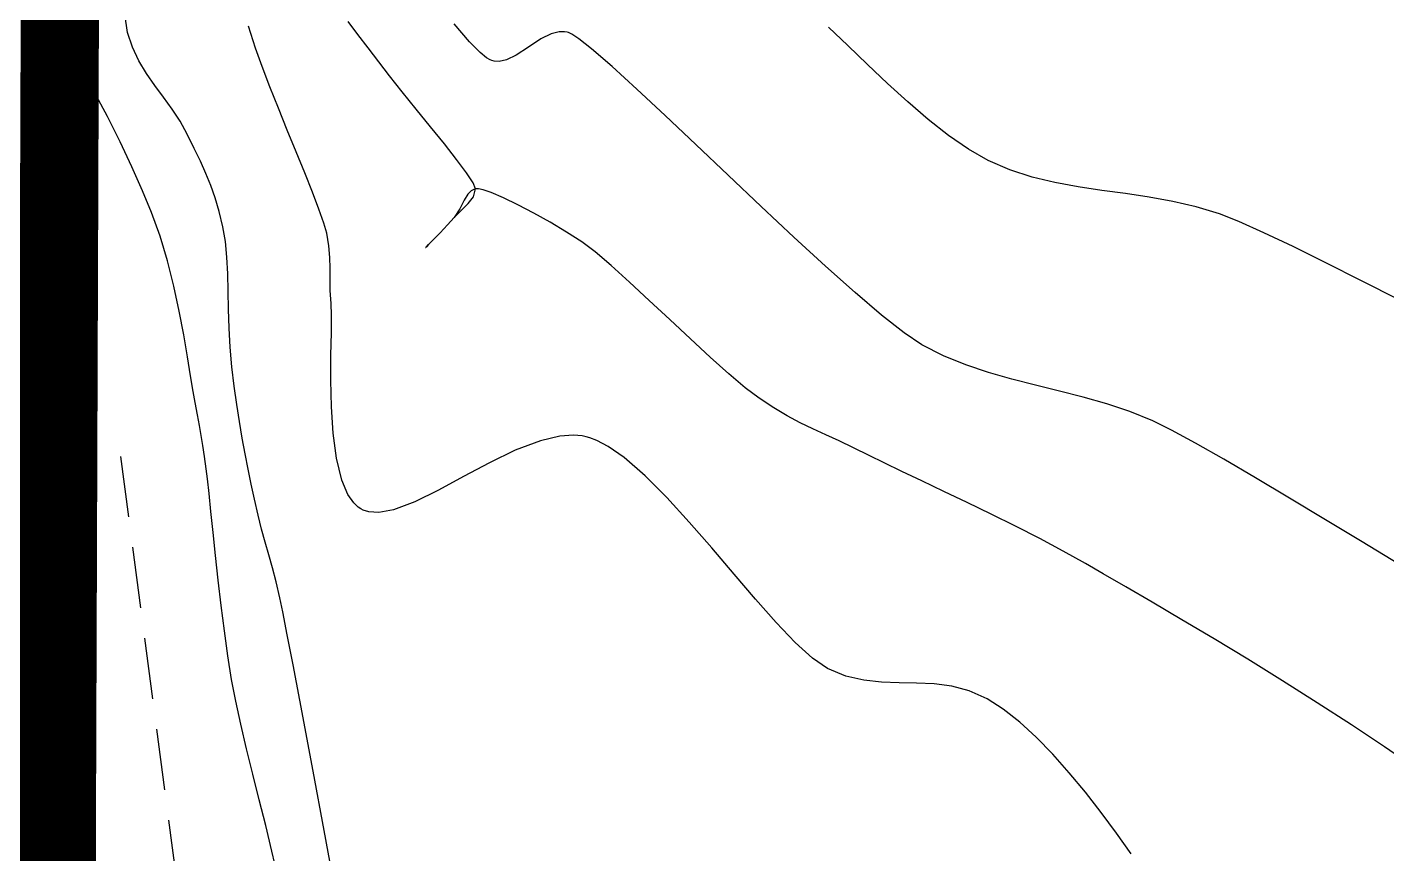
# Model space of a CAD drawing. Header units: feet. Extents: x 26064 to 27719, y 16802 to 28989.
# Drawn here: x 26248 to 26317.5, y 17747.7 to 17790 of the extents above; entities that cross this region are included whole.
import ezdxf

# ---------------------------------------------------------------- set-up
doc = ezdxf.new("R2010")
doc.units = ezdxf.units.FT
doc.header["$LTSCALE"] = 50
doc.header["$MEASUREMENT"] = 0
for name, pattern in [('DASHED', [0.75, 0.5, -0.25]), ('HIDDEN', [0.375, 0.25, -0.125]), ('HIDN25', [0.0938, 0.0625, -0.0313])]:
    doc.linetypes.add(name, pattern=pattern)
for name, color, linetype in [('CONT-MJR', 160, 'HIDDEN'), ('CONT-MNR', 55, 'HIDN25'), ('DEMO-UTILITY', 1, 'Continuous')]:
    doc.layers.add(name, color=color, linetype=linetype)

msp = doc.modelspace()

# ---------------------------------------------------------------- linework, layer by layer
at = {"layer": 'CONT-MJR', "color": 7}
for p, q in [((26264.92649, 17789.60638, 630), (26264.42027, 17790.26238, 630)), ((26265.45171, 17788.9211, 630), (26264.92649, 17789.60638, 630)), ((26265.9874, 17788.20548, 630), (26265.45171, 17788.9211, 630)), ((26266.53482, 17787.48803, 630), (26265.9874, 17788.20548, 630)), ((26267.18985, 17786.66524, 630), (26266.53482, 17787.48803, 630)), ((26267.90661, 17785.78168, 630), (26267.18985, 17786.66524, 630)), ((26268.63918, 17784.88192, 630), (26267.90661, 17785.78168, 630)), ((26269.34164, 17784.01055, 630), (26268.63918, 17784.88192, 630)), ((26269.96811, 17783.21214, 630), (26269.34164, 17784.01055, 630)), ((26270.47266, 17782.53127, 630), (26269.96811, 17783.21214, 630)), ((26270.8094, 17782.01252, 630), (26270.47266, 17782.53127, 630)), ((26270.85427, 17781.67636, 630), (26270.71639, 17781.60164, 630)), ((26270.9324, 17781.70048, 630), (26270.8094, 17782.01252, 630)), ((26270.82912, 17781.30508, 630), (26270.9324, 17781.70048, 630)), ((26270.9324, 17781.70048, 630), (26270.85427, 17781.67636, 630)), ((26270.97752, 17781.70714, 630), (26270.9324, 17781.70048, 630)), ((26271.09295, 17781.70286, 630), (26270.97752, 17781.70714, 630)), ((26271.32455, 17781.6549, 630), (26271.09295, 17781.70286, 630)), ((26271.72965, 17781.52042, 630), (26271.32455, 17781.6549, 630)), ((26270.3595, 17781.1302, 630), (26270.13419, 17780.68461, 630)), ((26270.21097, 17780.621, 630), (26270.56426, 17780.96056, 630)), ((26270.54594, 17781.43307, 630), (26270.3595, 17781.1302, 630)), ((26270.71639, 17781.60164, 630), (26270.54594, 17781.43307, 630)), ((26270.56426, 17780.96056, 630), (26270.82912, 17781.30508, 630)), ((26272.36344, 17781.25395, 630), (26271.72965, 17781.52042, 630)), ((26273.10328, 17780.89762, 630), (26272.36344, 17781.25395, 630)), ((26269.8424, 17780.24048, 630), (26269.51043, 17779.86821, 630)), ((26269.51043, 17779.86821, 630), (26269.8424, 17780.24048, 630)), ((26270.13419, 17780.68461, 630), (26269.8424, 17780.24048, 630)), ((26269.8424, 17780.24048, 630), (26270.21097, 17780.621, 630)), ((26273.91113, 17780.47228, 630), (26273.10328, 17780.89762, 630)), ((26274.74896, 17779.99876, 630), (26273.91113, 17780.47228, 630)), ((26269.51043, 17779.86821, 630), (26269.12582, 17779.46212, 630)), ((26269.12584, 17779.46213, 630), (26269.51043, 17779.86821, 630)), ((26275.57873, 17779.49788, 630), (26274.74896, 17779.99876, 630)), ((26268.53271, 17778.85965, 630), (26268.42259, 17778.75018, 630)), ((26268.4226, 17778.75019, 630), (26268.53273, 17778.85968, 630)), ((26268.76121, 17779.08916, 630), (26268.53271, 17778.85965, 630)), ((26268.53273, 17778.85968, 630), (26268.76123, 17779.08919, 630)), ((26269.12582, 17779.46212, 630), (26268.76121, 17779.08916, 630)), ((26268.76123, 17779.08919, 630), (26269.12584, 17779.46213, 630)), ((26276.3624, 17778.99048, 630), (26275.57873, 17779.49788, 630)), ((26277.04498, 17778.47862, 630), (26276.3624, 17778.99048, 630)), ((26268.3824, 17778.71048, 630), (26268.38707, 17778.71507, 630)), ((26268.38706, 17778.71506, 630), (26268.3824, 17778.71048, 630)), ((26268.42259, 17778.75018, 630), (26268.38706, 17778.71506, 630)), ((26268.38707, 17778.71507, 630), (26268.4226, 17778.75019, 630)), ((26277.8723, 17777.77977, 630), (26277.04498, 17778.47862, 630)), ((26278.80877, 17776.94007, 630), (26277.8723, 17777.77977, 630)), ((26279.81884, 17776.00568, 630), (26278.80877, 17776.94007, 630)), ((26280.86692, 17775.02275, 630), (26279.81884, 17776.00568, 630)), ((26281.91743, 17774.03744, 630), (26280.86692, 17775.02275, 630)), ((26282.93481, 17773.09591, 630), (26281.91743, 17774.03744, 630)), ((26283.88349, 17772.2443, 630), (26282.93481, 17773.09591, 630)), ((26284.72787, 17771.52877, 630), (26283.88349, 17772.2443, 630)), ((26285.4324, 17770.99548, 630), (26284.72787, 17771.52877, 630)), ((26286.17765, 17770.50855, 630), (26285.4324, 17770.99548, 630)), ((26286.87016, 17770.10012, 630), (26286.17765, 17770.50855, 630)), ((26287.53038, 17769.74827, 630), (26286.87016, 17770.10012, 630)), ((26288.17875, 17769.43108, 630), (26287.53038, 17769.74827, 630)), ((26288.83569, 17769.12663, 630), (26288.17875, 17769.43108, 630)), ((26289.52166, 17768.81299, 630), (26288.83569, 17769.12663, 630)), ((26290.25708, 17768.46825, 630), (26289.52166, 17768.81299, 630)), ((26291.0624, 17768.07048, 630), (26290.25708, 17768.46825, 630)), ((26291.82202, 17767.69269, 630), (26291.0624, 17768.07048, 630)), ((26292.72811, 17767.25513, 630), (26291.82202, 17767.69269, 630)), ((26293.75452, 17766.7657, 630), (26292.72811, 17767.25513, 630)), ((26294.87512, 17766.23229, 630), (26293.75452, 17766.7657, 630)), ((26296.06376, 17765.6628, 630), (26294.87512, 17766.23229, 630)), ((26297.29429, 17765.06512, 630), (26296.06376, 17765.6628, 630)), ((26298.54056, 17764.44715, 630), (26297.29429, 17765.06512, 630)), ((26299.77644, 17763.81679, 630), (26298.54056, 17764.44715, 630)), ((26300.97576, 17763.18194, 630), (26299.77644, 17763.81679, 630)), ((26302.1124, 17762.55048, 630), (26300.97576, 17763.18194, 630)), ((26303.02739, 17762.0251, 630), (26302.1124, 17762.55048, 630)), ((26304.18047, 17761.3575, 630), (26303.02739, 17762.0251, 630)), ((26305.5336, 17760.56665, 630), (26304.18047, 17761.3575, 630)), ((26307.04874, 17759.67154, 630), (26305.5336, 17760.56665, 630)), ((26308.68785, 17758.69115, 630), (26307.04874, 17759.67154, 630)), ((26310.41289, 17757.64443, 630), (26308.68785, 17758.69115, 630)), ((26312.18584, 17756.55038, 630), (26310.41289, 17757.64443, 630)), ((26313.96864, 17755.42796, 630), (26312.18584, 17756.55038, 630)), ((26315.72327, 17754.29616, 630), (26313.96864, 17755.42796, 630)), ((26317.41168, 17753.17395, 630), (26315.72327, 17754.29616, 630)), ((26318.99583, 17752.08029, 630), (26317.41168, 17753.17395, 630))]:
    msp.add_line(p, q, dxfattribs=at)
at = {"layer": 'CONT-MNR', "color": 7, "extrusion": (0.988526, 0.151051, 0)}
msp.add_line((26253.14783, 17789.7086, 632), (26253.00589, 17790.63751, 632), dxfattribs=at)
at = {"layer": 'CONT-MNR', "color": 7, "extrusion": (0.950109, 0.311918, 0)}
msp.add_line((26259.69583, 17788.90672, 631), (26259.32813, 17790.02674, 631), dxfattribs=at)
at = {"layer": 'CONT-MNR', "color": 7, "extrusion": (0.759785, 0.650175, 0)}
msp.add_line((26270.63282, 17789.22784, 629), (26269.84865, 17790.14421, 629), dxfattribs=at)
at = {"layer": 'CONT-MNR', "color": 7, "extrusion": (-0.688191, -0.72553, 0)}
msp.add_line((26289.9659, 17789.04213, 628), (26288.98091, 17789.97644, 628), dxfattribs=at)
at = {"layer": 'CONT-MNR', "color": 7, "extrusion": (0.806749, 0.590894, 0)}
msp.add_line((26250.07269, 17788.92255, 633), (26249.42029, 17789.81327, 633), dxfattribs=at)
at = {"layer": 'CONT-MNR', "color": 7, "extrusion": (0.950789, 0.30984, 0)}
msp.add_line((26253.39517, 17788.94959, 632), (26253.14783, 17789.7086, 632), dxfattribs=at)
at = {"layer": 'CONT-MNR', "color": 7, "extrusion": (0.552808, -0.833309, 0)}
msp.add_line((26274.27866, 17789.37551, 629), (26273.63843, 17788.95079, 629), dxfattribs=at)
at = {"layer": 'CONT-MNR', "color": 7, "extrusion": (-0.441189, 0.897414, 0)}
msp.add_line((26274.80289, 17789.63324, 629), (26274.27866, 17789.37551, 629), dxfattribs=at)
at = {"layer": 'CONT-MNR', "color": 7}
for p, q in [((26275.20492, 17789.73385, 629), (26274.80289, 17789.63324, 629)), ((26275.61583, 17789.72303, 629), (26275.4778, 17789.7408, 629)), ((26275.68237, 17789.70401, 629), (26275.61583, 17789.72303, 629)), ((26275.85721, 17789.61841, 629), (26275.68237, 17789.70401, 629)), ((26250.75163, 17787.86055, 633), (26250.07269, 17788.92255, 633)), ((26271.76583, 17788.27303, 629), (26271.68664, 17788.30394, 629)), ((26279.18927, 17786.80246, 629), (26277.9186, 17787.9573, 629)), ((26251.43916, 17786.67375, 633), (26250.75163, 17787.86055, 633)), ((26254.54523, 17786.99419, 632), (26254.11605, 17787.60923, 632)), ((26252.76814, 17784.11173, 633), (26252.11732, 17785.40865, 633)), ((26256.20283, 17784.5086, 632), (26255.84165, 17785.16749, 632)), ((26261.76954, 17783.59325, 631), (26261.31458, 17784.70789, 631)), ((26296.13289, 17783.72914, 628), (26295.11012, 17784.4382, 628)), ((26253.37366, 17782.82947, 633), (26252.76814, 17784.11173, 633)), ((26253.91593, 17781.60837, 633), (26253.37366, 17782.82947, 633)), ((26300.55673, 17782.02908, 628), (26299.3886, 17782.30935, 628)), ((26301.74512, 17781.81131, 628), (26300.55673, 17782.02908, 628)), ((26254.37698, 17780.49491, 633), (26253.91593, 17781.60837, 633)), ((26305.37224, 17781.28472, 628), (26304.15884, 17781.46396, 628)), ((26306.58204, 17781.06865, 628), (26305.37224, 17781.28472, 628)), ((26254.80817, 17779.28912, 633), (26254.37698, 17780.49491, 633)), ((26258.0195, 17779.77193, 632), (26257.83, 17780.55526, 632)), ((26263.1804, 17779.95672, 631), (26262.92971, 17780.67044, 631)), ((26308.96698, 17780.42672, 628), (26307.78227, 17780.79092, 628)), ((26258.27045, 17777.35847, 632), (26258.22786, 17778.20731, 632)), ((26263.50235, 17777.10277, 631), (26263.50322, 17777.65518, 631)), ((26258.2925, 17776.47025, 632), (26258.27045, 17777.35847, 632)), ((26263.5133, 17776.51171, 631), (26263.50235, 17777.10277, 631)), ((26255.78323, 17775.45147, 633), (26255.50712, 17776.72651, 633)), ((26263.56083, 17775.84672, 631), (26263.5133, 17776.51171, 631)), ((26291.69173, 17775.25429, 629), (26290.33716, 17776.41139, 629)), ((26256.016, 17774.23514, 633), (26255.78323, 17775.45147, 633)), ((26258.33648, 17774.5907, 632), (26258.30938, 17775.54641, 632)), ((26263.54701, 17773.2025, 631), (26263.56892, 17774.33523, 631)), ((26294.85636, 17773.17014, 629), (26293.75583, 17773.73303, 629)), ((26256.36816, 17772.14222, 633), (26256.20958, 17773.11843, 633)), ((26258.60575, 17771.61132, 632), (26258.48283, 17772.5986, 632)), ((26256.4959, 17771.34741, 633), (26256.36816, 17772.14222, 633)), ((26299.56667, 17771.66482, 629), (26298.35865, 17771.97239, 629)), ((26258.73561, 17770.68208, 632), (26258.60575, 17771.61132, 632)), ((26258.87192, 17769.80219, 632), (26258.73561, 17770.68208, 632)), ((26263.65476, 17769.21057, 631), (26263.56682, 17770.56399, 631)), ((26305.55583, 17769.84303, 629), (26304.39111, 17770.31721, 629)), ((26306.52197, 17769.36744, 629), (26305.55583, 17769.84303, 629)), ((26256.91104, 17769.08952, 633), (26256.82122, 17769.60287, 633)), ((26263.82552, 17767.93595, 631), (26263.65476, 17769.21057, 631)), ((26275.24487, 17769.05572, 631), (26274.26042, 17768.82692, 631)), ((26275.94232, 17769.10401, 631), (26275.24487, 17769.05572, 631)), ((26276.38337, 17769.06754, 631), (26275.94232, 17769.10401, 631)), ((26309.19199, 17767.88264, 629), (26307.74858, 17768.70365, 629)), ((26252.78518, 17768.02445, 634), (26255.92372, 17744.31011, 634)), ((26259.31458, 17767.37164, 632), (26259.1619, 17768.15566, 632)), ((26264.10221, 17766.81632, 631), (26263.82552, 17767.93595, 631)), ((26259.47172, 17766.60218, 632), (26259.31458, 17767.37164, 632)), ((26257.31842, 17766.12703, 633), (26257.23809, 17766.86881, 633)), ((26257.41292, 17765.20446, 633), (26257.31842, 17766.12703, 633)), ((26259.81783, 17765.02442, 632), (26259.63283, 17765.8386, 632)), ((26267.83922, 17765.70393, 631), (26266.75087, 17765.2927, 631)), ((26260.00116, 17764.30256, 632), (26259.81783, 17765.02442, 632)), ((26265.49009, 17765.17995, 631), (26265.19863, 17765.2748, 631)), ((26257.64423, 17762.95651, 633), (26257.52154, 17764.13599, 633)), ((26318.13224, 17762.50328, 629), (26316.26003, 17763.64582, 629)), ((26260.7407, 17761.60149, 632), (26260.5526, 17762.32249, 632)), ((26261.08278, 17760.06572, 632), (26260.93283, 17760.7886, 632)), ((26261.60663, 17757.35973, 632), (26261.31263, 17758.89358, 632)), ((26288.16132, 17757.70081, 631), (26287.27871, 17758.50464, 631)), ((26261.94906, 17755.55173, 632), (26261.60663, 17757.35973, 632)), ((26258.67606, 17755.50732, 633), (26258.46698, 17756.61491, 633)), ((26289.86443, 17756.79012, 631), (26288.93083, 17757.17672, 631)), ((26291.69191, 17756.46906, 631), (26290.78372, 17756.57042, 631)), ((26292.59216, 17756.43749, 631), (26291.69191, 17756.46906, 631)), ((26293.48766, 17756.42713, 631), (26292.59216, 17756.43749, 631)), ((26294.38159, 17756.38944, 631), (26293.48766, 17756.42713, 631)), ((26295.27715, 17756.27584, 631), (26294.38159, 17756.38944, 631)), ((26258.93329, 17754.32013, 633), (26258.67606, 17755.50732, 633)), ((26298.75695, 17754.43025, 631), (26297.91564, 17755.09335, 631)), ((26259.22694, 17753.07147, 633), (26258.93329, 17754.32013, 633)), ((26259.54525, 17751.77946, 633), (26259.22694, 17753.07147, 633)), ((26263.10948, 17749.35829, 632), (26262.71623, 17751.46346, 632)), ((26303.70768, 17748.75475, 631), (26302.92434, 17749.81097, 631)), ((26260.53067, 17747.82472, 633), (26260.20887, 17749.13796, 633)), ((26263.4882, 17747.32917, 632), (26263.10948, 17749.35829, 632))]:
    msp.add_line(p, q, dxfattribs=at)
at = {"layer": 'CONT-MNR', "color": 7, "extrusion": (0.025439, -0.999676, 0)}
msp.add_line((26275.4778, 17789.7408, 629), (26275.20492, 17789.73385, 629), dxfattribs=at)
at = {"layer": 'CONT-MNR', "color": 7, "extrusion": (-0.554722, -0.832036, 0)}
msp.add_line((26276.21825, 17789.3777, 629), (26275.85721, 17789.61841, 629), dxfattribs=at)
at = {"layer": 'CONT-MNR', "color": 7, "extrusion": (0.618859, 0.785502, 0)}
msp.add_line((26276.86837, 17788.8655, 629), (26276.21825, 17789.3777, 629), dxfattribs=at)
at = {"layer": 'CONT-MNR', "color": 7, "extrusion": (0.903077, 0.42948, 0)}
msp.add_line((26253.72531, 17788.25542, 632), (26253.39517, 17788.94959, 632), dxfattribs=at)
at = {"layer": 'CONT-MNR', "color": 7, "extrusion": (0.942181, 0.335103, 0)}
msp.add_line((26260.02967, 17787.96809, 631), (26259.69583, 17788.90672, 631), dxfattribs=at)
at = {"layer": 'CONT-MNR', "color": 7, "extrusion": (0.711178, 0.703012, 0)}
msp.add_line((26271.16938, 17788.68505, 629), (26270.63282, 17789.22784, 629), dxfattribs=at)
at = {"layer": 'CONT-MNR', "color": 7, "extrusion": (-0.632453, -0.774599, 0)}
msp.add_line((26271.50286, 17788.41277, 629), (26271.16938, 17788.68505, 629), dxfattribs=at)
at = {"layer": 'CONT-MNR', "color": 7, "extrusion": (0.550248, -0.835001, 0)}
msp.add_line((26273.63843, 17788.95079, 629), (26273.00984, 17788.53656, 629), dxfattribs=at)
at = {"layer": 'CONT-MNR', "color": 7, "extrusion": (0.654108, 0.756401, 0)}
msp.add_line((26277.9186, 17787.9573, 629), (26276.86837, 17788.8655, 629), dxfattribs=at)
at = {"layer": 'CONT-MNR', "color": 7, "extrusion": (-0.692083, -0.721818, 0)}
msp.add_line((26290.97503, 17788.07458, 628), (26289.9659, 17789.04213, 628), dxfattribs=at)
at = {"layer": 'CONT-MNR', "color": 7, "extrusion": (0.855716, 0.517445, 0)}
msp.add_line((26254.11605, 17787.60923, 632), (26253.72531, 17788.25542, 632), dxfattribs=at)
at = {"layer": 'CONT-MNR', "color": 7, "extrusion": (0.934581, 0.35575, 0)}
msp.add_line((26260.4243, 17786.93137, 631), (26260.02967, 17787.96809, 631), dxfattribs=at)
at = {"layer": 'CONT-MNR', "color": 7, "extrusion": (-0.509525, -0.860456, 0)}
msp.add_line((26271.68664, 17788.30394, 629), (26271.50286, 17788.41277, 629), dxfattribs=at)
at = {"layer": 'CONT-MNR', "color": 7, "extrusion": (-0.233823, -0.972279, 0)}
msp.add_line((26271.89036, 17788.24308, 629), (26271.76583, 17788.27303, 629), dxfattribs=at)
at = {"layer": 'CONT-MNR', "color": 7, "extrusion": (-0.059782, -0.998211, 0)}
msp.add_line((26272.13902, 17788.22819, 629), (26271.89036, 17788.24308, 629), dxfattribs=at)
at = {"layer": 'CONT-MNR', "color": 7, "extrusion": (0.195171, -0.980769, 0)}
msp.add_line((26272.51169, 17788.30235, 629), (26272.13902, 17788.22819, 629), dxfattribs=at)
at = {"layer": 'CONT-MNR', "color": 7, "extrusion": (0.42548, -0.904968, 0)}
msp.add_line((26273.00984, 17788.53656, 629), (26272.51169, 17788.30235, 629), dxfattribs=at)
at = {"layer": 'CONT-MNR', "color": 7, "extrusion": (-0.687885, -0.72582, 0)}
msp.add_line((26292.00114, 17787.1021, 628), (26290.97503, 17788.07458, 628), dxfattribs=at)
at = {"layer": 'CONT-MNR', "color": 7, "extrusion": (0.881358, 0.47245, 0)}
msp.add_line((26252.11732, 17785.40865, 633), (26251.43916, 17786.67375, 633), dxfattribs=at)
at = {"layer": 'CONT-MNR', "color": 7, "extrusion": (0.803269, 0.595617, 0)}
msp.add_line((26254.99068, 17786.39344, 632), (26254.54523, 17786.99419, 632), dxfattribs=at)
at = {"layer": 'CONT-MNR', "color": 7, "extrusion": (0.929761, 0.368164, 0)}
msp.add_line((26260.85938, 17785.83262, 631), (26260.4243, 17786.93137, 631), dxfattribs=at)
at = {"layer": 'CONT-MNR', "color": 7, "extrusion": (-0.681932, -0.731416, 0)}
msp.add_line((26280.63373, 17785.45573, 629), (26279.18927, 17786.80246, 629), dxfattribs=at)
at = {"layer": 'CONT-MNR', "color": 7, "extrusion": (0.675515, 0.737347, 0)}
msp.add_line((26293.03712, 17786.15299, 628), (26292.00114, 17787.1021, 628), dxfattribs=at)
at = {"layer": 'CONT-MNR', "color": 7, "extrusion": (0.808239, 0.588855, 0)}
msp.add_line((26255.43021, 17785.79016, 632), (26254.99068, 17786.39344, 632), dxfattribs=at)
at = {"layer": 'CONT-MNR', "color": 7, "extrusion": (0.926962, 0.375156, 0)}
msp.add_line((26261.31458, 17784.70789, 631), (26260.85938, 17785.83262, 631), dxfattribs=at)
at = {"layer": 'CONT-MNR', "color": 7, "extrusion": (-0.653762, -0.7567, 0)}
msp.add_line((26294.07582, 17785.25559, 628), (26293.03712, 17786.15299, 628), dxfattribs=at)
at = {"layer": 'CONT-MNR', "color": 7, "extrusion": (0.834312, 0.551292, 0)}
msp.add_line((26255.84165, 17785.16749, 632), (26255.43021, 17785.79016, 632), dxfattribs=at)
at = {"layer": 'CONT-MNR', "color": 7, "extrusion": (-0.686527, -0.727105, 0)}
msp.add_line((26282.20531, 17783.97186, 629), (26280.63373, 17785.45573, 629), dxfattribs=at)
at = {"layer": 'CONT-MNR', "color": 7, "extrusion": (0.620036, 0.784574, 0)}
msp.add_line((26295.11012, 17784.4382, 628), (26294.07582, 17785.25559, 628), dxfattribs=at)
at = {"layer": 'CONT-MNR', "color": 7, "extrusion": (0.900386, 0.435092, 0)}
msp.add_line((26256.55694, 17783.7758, 632), (26256.20283, 17784.5086, 632), dxfattribs=at)
at = {"layer": 'CONT-MNR', "color": 7, "extrusion": (0.902758, 0.430148, 0)}
msp.add_line((26256.87134, 17783.11597, 632), (26256.55694, 17783.7758, 632), dxfattribs=at)
at = {"layer": 'CONT-MNR', "color": 7, "extrusion": (-0.688016, -0.725695, 0)}
msp.add_line((26283.85736, 17782.40559, 629), (26282.20531, 17783.97186, 629), dxfattribs=at)
at = {"layer": 'CONT-MNR', "color": 7, "extrusion": (0.495259, 0.868746, 0)}
msp.add_line((26297.13698, 17783.15672, 628), (26296.13289, 17783.72914, 628), dxfattribs=at)
at = {"layer": 'CONT-MNR', "color": 7, "extrusion": (0.911448, 0.411414, 0)}
msp.add_line((26257.15093, 17782.49657, 632), (26256.87134, 17783.11597, 632), dxfattribs=at)
at = {"layer": 'CONT-MNR', "color": 7, "extrusion": (0.926367, 0.376621, 0)}
msp.add_line((26262.20395, 17782.52476, 631), (26261.76954, 17783.59325, 631), dxfattribs=at)
at = {"layer": 'CONT-MNR', "color": 7, "extrusion": (-0.396836, -0.917889, 0)}
msp.add_line((26298.24669, 17782.67695, 628), (26297.13698, 17783.15672, 628), dxfattribs=at)
at = {"layer": 'CONT-MNR', "color": 7, "extrusion": (0.925801, 0.378011, 0)}
msp.add_line((26257.40063, 17781.88502, 632), (26257.15093, 17782.49657, 632), dxfattribs=at)
at = {"layer": 'CONT-MNR', "color": 7, "extrusion": (0.928806, 0.370567, 0)}
msp.add_line((26262.59745, 17781.53847, 631), (26262.20395, 17782.52476, 631), dxfattribs=at)
at = {"layer": 'CONT-MNR', "color": 7, "extrusion": (-0.687016, -0.726643, 0)}
msp.add_line((26285.54322, 17780.81166, 629), (26283.85736, 17782.40559, 629), dxfattribs=at)
at = {"layer": 'CONT-MNR', "color": 7, "extrusion": (-0.306433, -0.951892, 0)}
msp.add_line((26299.3886, 17782.30935, 628), (26298.24669, 17782.67695, 628), dxfattribs=at)
at = {"layer": 'CONT-MNR', "color": 7, "extrusion": (0.942915, 0.333033, 0)}
msp.add_line((26257.62535, 17781.24877, 632), (26257.40063, 17781.88502, 632), dxfattribs=at)
at = {"layer": 'CONT-MNR', "color": 7, "extrusion": (-0.148091, -0.988974, 0)}
msp.add_line((26302.94782, 17781.63122, 628), (26301.74512, 17781.81131, 628), dxfattribs=at)
at = {"layer": 'CONT-MNR', "color": 7, "extrusion": (-0.136811, -0.990597, 0)}
msp.add_line((26304.15884, 17781.46396, 628), (26302.94782, 17781.63122, 628), dxfattribs=at)
at = {"layer": 'CONT-MNR', "color": 7, "extrusion": (0.959111, 0.283032, 0)}
msp.add_line((26257.83, 17780.55526, 632), (26257.62535, 17781.24877, 632), dxfattribs=at)
at = {"layer": 'CONT-MNR', "color": 7, "extrusion": (0.93392, 0.357483, 0)}
msp.add_line((26262.92971, 17780.67044, 631), (26262.59745, 17781.53847, 631), dxfattribs=at)
at = {"layer": 'CONT-MNR', "color": 7, "extrusion": (-0.225434, -0.974258, 0)}
msp.add_line((26307.78227, 17780.79092, 628), (26306.58204, 17781.06865, 628), dxfattribs=at)
at = {"layer": 'CONT-MNR', "color": 7, "extrusion": (-0.683564, -0.72989, 0)}
msp.add_line((26287.21625, 17779.24482, 629), (26285.54322, 17780.81166, 629), dxfattribs=at)
at = {"layer": 'CONT-MNR', "color": 7, "extrusion": (0.368465, 0.929642, 0)}
msp.add_line((26309.9598, 17780.03321, 628), (26308.96698, 17780.42672, 628), dxfattribs=at)
at = {"layer": 'CONT-MNR', "color": 7, "extrusion": (0.985679, 0.168634, 0)}
msp.add_line((26258.14933, 17779.01305, 632), (26258.0195, 17779.77193, 632), dxfattribs=at)
at = {"layer": 'CONT-MNR', "color": 7, "extrusion": (0.96189, 0.273437, 0)}
msp.add_line((26263.32917, 17779.43338, 631), (26263.1804, 17779.95672, 631), dxfattribs=at)
at = {"layer": 'CONT-MNR', "color": 7, "extrusion": (0.408132, 0.912923, 0)}
msp.add_line((26311.22899, 17779.46581, 628), (26309.9598, 17780.03321, 628), dxfattribs=at)
at = {"layer": 'CONT-MNR', "color": 7, "extrusion": (0.958984, 0.28346, 0)}
msp.add_line((26255.18349, 17778.01936, 633), (26254.80817, 17779.28912, 633), dxfattribs=at)
at = {"layer": 'CONT-MNR', "color": 7, "extrusion": (0.995285, 0.096997, 0)}
msp.add_line((26258.22786, 17778.20731, 632), (26258.14933, 17779.01305, 632), dxfattribs=at)
at = {"layer": 'CONT-MNR', "color": 7, "extrusion": (0.985339, 0.17061, 0)}
msp.add_line((26263.4414, 17778.7852, 631), (26263.32917, 17779.43338, 631), dxfattribs=at)
at = {"layer": 'CONT-MNR', "color": 7, "extrusion": (-0.677194, -0.735804, 0)}
msp.add_line((26288.82978, 17777.75982, 629), (26287.21625, 17779.24482, 629), dxfattribs=at)
at = {"layer": 'CONT-MNR', "color": 7, "extrusion": (-0.429184, -0.903217, 0)}
msp.add_line((26312.72846, 17778.7533, 628), (26311.22899, 17779.46581, 628), dxfattribs=at)
at = {"layer": 'CONT-MNR', "color": 7, "extrusion": (0.996351, 0.085345, 0)}
msp.add_line((26263.49116, 17778.20423, 631), (26263.4414, 17778.7852, 631), dxfattribs=at)
at = {"layer": 'CONT-MNR', "color": 7, "extrusion": (0.999759, 0.021963, 0)}
msp.add_line((26263.50322, 17777.65518, 631), (26263.49116, 17778.20423, 631), dxfattribs=at)
at = {"layer": 'CONT-MNR', "color": 7, "extrusion": (-0.441654, -0.897186, 0)}
msp.add_line((26314.41212, 17777.92449, 628), (26312.72846, 17778.7533, 628), dxfattribs=at)
at = {"layer": 'CONT-MNR', "color": 7, "extrusion": (0.970069, 0.242831, 0)}
msp.add_line((26255.50712, 17776.72651, 633), (26255.18349, 17778.01936, 633), dxfattribs=at)
at = {"layer": 'CONT-MNR', "color": 7, "extrusion": (0.666718, 0.74531, 0)}
msp.add_line((26290.33716, 17776.41139, 629), (26288.82978, 17777.75982, 629), dxfattribs=at)
at = {"layer": 'CONT-MNR', "color": 7, "extrusion": (-0.449343, -0.893359, 0)}
msp.add_line((26316.23386, 17777.00819, 628), (26314.41212, 17777.92449, 628), dxfattribs=at)
at = {"layer": 'CONT-MNR', "color": 7, "extrusion": (0.453954, 0.891025, 0)}
msp.add_line((26318.14758, 17776.0332, 628), (26316.23386, 17777.00819, 628), dxfattribs=at)
at = {"layer": 'CONT-MNR', "color": 7, "extrusion": (0.999833, 0.01827, 0)}
msp.add_line((26258.30938, 17775.54641, 632), (26258.2925, 17776.47025, 632), dxfattribs=at)
at = {"layer": 'CONT-MNR', "color": 7, "extrusion": (0.999432, 0.033712, 0)}
msp.add_line((26263.58123, 17775.24203, 631), (26263.56083, 17775.84672, 631), dxfattribs=at)
at = {"layer": 'CONT-MNR', "color": 7, "extrusion": (0.999908, -0.013573, 0)}
msp.add_line((26263.56892, 17774.33523, 631), (26263.58123, 17775.24203, 631), dxfattribs=at)
at = {"layer": 'CONT-MNR', "color": 7, "extrusion": (-0.619269, -0.785179, 0)}
msp.add_line((26292.84684, 17774.34325, 629), (26291.69173, 17775.25429, 629), dxfattribs=at)
at = {"layer": 'CONT-MNR', "color": 7, "extrusion": (0.985305, 0.170804, 0)}
msp.add_line((26256.20958, 17773.11843, 633), (26256.016, 17774.23514, 633), dxfattribs=at)
at = {"layer": 'CONT-MNR', "color": 7, "extrusion": (0.998569, 0.053478, 0)}
msp.add_line((26258.38917, 17773.60684, 632), (26258.33648, 17774.5907, 632), dxfattribs=at)
at = {"layer": 'CONT-MNR', "color": 7, "extrusion": (-0.55737, -0.830264, 0)}
msp.add_line((26293.75583, 17773.73303, 629), (26292.84684, 17774.34325, 629), dxfattribs=at)
at = {"layer": 'CONT-MNR', "color": 7, "extrusion": (0.995713, 0.092501, 0)}
msp.add_line((26258.48283, 17772.5986, 632), (26258.38917, 17773.60684, 632), dxfattribs=at)
at = {"layer": 'CONT-MNR', "color": 7, "extrusion": (0.999979, -0.006551, 0)}
msp.add_line((26263.53861, 17771.92003, 631), (26263.54701, 17773.2025, 631), dxfattribs=at)
at = {"layer": 'CONT-MNR', "color": 7, "extrusion": (-0.379066, -0.92537, 0)}
msp.add_line((26295.9956, 17772.70346, 629), (26294.85636, 17773.17014, 629), dxfattribs=at)
at = {"layer": 'CONT-MNR', "color": 7, "extrusion": (-0.317708, -0.948189, 0)}
msp.add_line((26297.16567, 17772.31141, 629), (26295.9956, 17772.70346, 629), dxfattribs=at)
at = {"layer": 'CONT-MNR', "color": 7, "extrusion": (0.999784, 0.0208, 0)}
msp.add_line((26263.56682, 17770.56399, 631), (26263.53861, 17771.92003, 631), dxfattribs=at)
at = {"layer": 'CONT-MNR', "color": 7, "extrusion": (-0.273351, -0.961914, 0)}
msp.add_line((26298.35865, 17771.97239, 629), (26297.16567, 17772.31141, 629), dxfattribs=at)
at = {"layer": 'CONT-MNR', "color": 7, "extrusion": (0.984769, 0.173868, 0)}
msp.add_line((26256.59698, 17770.77491, 633), (26256.4959, 17771.34741, 633), dxfattribs=at)
at = {"layer": 'CONT-MNR', "color": 7, "extrusion": (-0.237964, -0.971274, 0)}
msp.add_line((26300.78182, 17771.36711, 629), (26299.56667, 17771.66482, 629), dxfattribs=at)
at = {"layer": 'CONT-MNR', "color": 7, "extrusion": (-0.246927, -0.969034, 0)}
msp.add_line((26301.99621, 17771.05766, 629), (26300.78182, 17771.36711, 629), dxfattribs=at)
at = {"layer": 'CONT-MNR', "color": 7, "extrusion": (0.9814, 0.191976, 0)}
msp.add_line((26256.71878, 17770.1523, 633), (26256.59698, 17770.77491, 633), dxfattribs=at)
at = {"layer": 'CONT-MNR', "color": 7, "extrusion": (-0.273449, -0.961886, 0)}
msp.add_line((26303.20193, 17770.71489, 629), (26301.99621, 17771.05766, 629), dxfattribs=at)
at = {"layer": 'CONT-MNR', "color": 7, "extrusion": (-0.317154, -0.948374, 0)}
msp.add_line((26304.39111, 17770.31721, 629), (26303.20193, 17770.71489, 629), dxfattribs=at)
at = {"layer": 'CONT-MNR', "color": 7, "extrusion": (0.983057, 0.1833, 0)}
msp.add_line((26256.82122, 17769.60287, 633), (26256.71878, 17770.1523, 633), dxfattribs=at)
at = {"layer": 'CONT-MNR', "color": 7, "extrusion": (0.985935, 0.167129, 0)}
msp.add_line((26259.01418, 17768.96295, 632), (26258.87192, 17769.80219, 632), dxfattribs=at)
at = {"layer": 'CONT-MNR', "color": 7, "extrusion": (-0.475934, -0.879481, 0)}
msp.add_line((26307.74858, 17768.70365, 629), (26306.52197, 17769.36744, 629), dxfattribs=at)
at = {"layer": 'CONT-MNR', "color": 7, "extrusion": (0.986951, 0.16102, 0)}
msp.add_line((26256.99496, 17768.57515, 633), (26256.91104, 17769.08952, 633), dxfattribs=at)
at = {"layer": 'CONT-MNR', "color": 7, "extrusion": (0.988442, 0.151601, 0)}
msp.add_line((26257.0797, 17768.02265, 633), (26256.99496, 17768.57515, 633), dxfattribs=at)
at = {"layer": 'CONT-MNR', "color": 7, "extrusion": (0.983668, 0.179993, 0)}
msp.add_line((26259.1619, 17768.15566, 632), (26259.01418, 17768.96295, 632), dxfattribs=at)
at = {"layer": 'CONT-MNR', "color": 7, "extrusion": (-0.355054, 0.934846, 0)}
msp.add_line((26274.26042, 17768.82692, 631), (26272.96882, 17768.33638, 631), dxfattribs=at)
at = {"layer": 'CONT-MNR', "color": 7, "extrusion": (-0.188695, -0.982036, 0)}
msp.add_line((26276.59583, 17769.02672, 631), (26276.38337, 17769.06754, 631), dxfattribs=at)
at = {"layer": 'CONT-MNR', "color": 7, "extrusion": (-0.261038, -0.965328, 0)}
msp.add_line((26276.7726, 17768.97892, 631), (26276.59583, 17769.02672, 631), dxfattribs=at)
at = {"layer": 'CONT-MNR', "color": 7, "extrusion": (-0.352246, -0.935907, 0)}
msp.add_line((26277.13811, 17768.84135, 631), (26276.7726, 17768.97892, 631), dxfattribs=at)
at = {"layer": 'CONT-MNR', "color": 7, "extrusion": (-0.467144, -0.884181, 0)}
msp.add_line((26277.71393, 17768.53712, 631), (26277.13811, 17768.84135, 631), dxfattribs=at)
at = {"layer": 'CONT-MNR', "color": 7, "extrusion": (0.573366, 0.819299, 0)}
msp.add_line((26278.52646, 17767.96849, 631), (26277.71393, 17768.53712, 631), dxfattribs=at)
at = {"layer": 'CONT-MNR', "color": 7, "extrusion": (0.989367, 0.145444, 0)}
msp.add_line((26257.17198, 17767.39491, 633), (26257.0797, 17768.02265, 633), dxfattribs=at)
at = {"layer": 'CONT-MNR', "color": 7, "extrusion": (0.435224, -0.900322, 0)}
msp.add_line((26272.96882, 17768.33638, 631), (26271.64394, 17767.69591, 631), dxfattribs=at)
at = {"layer": 'CONT-MNR', "color": 7, "extrusion": (-0.655048, -0.755587, 0)}
msp.add_line((26279.59981, 17767.03796, 631), (26278.52646, 17767.96849, 631), dxfattribs=at)
at = {"layer": 'CONT-MNR', "color": 7, "extrusion": (0.505577, 0.862782, 0)}
msp.add_line((26310.80852, 17766.93538, 629), (26309.19199, 17767.88264, 629), dxfattribs=at)
at = {"layer": 'CONT-MNR', "color": 7, "extrusion": (0.992198, 0.12467, 0)}
msp.add_line((26257.23809, 17766.86881, 633), (26257.17198, 17767.39491, 633), dxfattribs=at)
at = {"layer": 'CONT-MNR', "color": 7, "extrusion": (0.472064, -0.881564, 0)}
msp.add_line((26271.64394, 17767.69591, 631), (26270.32273, 17766.98843, 631), dxfattribs=at)
at = {"layer": 'CONT-MNR', "color": 7, "extrusion": (0.707429, 0.706785, 0)}
msp.add_line((26280.71874, 17765.91802, 631), (26279.59981, 17767.03796, 631), dxfattribs=at)
at = {"layer": 'CONT-MNR', "color": 7, "extrusion": (0.978458, 0.206446, 0)}
msp.add_line((26259.63283, 17765.8386, 632), (26259.47172, 17766.60218, 632), dxfattribs=at)
at = {"layer": 'CONT-MNR', "color": 7, "extrusion": (0.919578, 0.392907, 0)}
msp.add_line((26264.41537, 17766.08339, 631), (26264.10221, 17766.81632, 631), dxfattribs=at)
at = {"layer": 'CONT-MNR', "color": 7, "extrusion": (-0.475214, 0.87987, 0)}
msp.add_line((26270.32273, 17766.98843, 631), (26269.04216, 17766.2968, 631), dxfattribs=at)
at = {"layer": 'CONT-MNR', "color": 7, "extrusion": (-0.512672, -0.858585, 0)}
msp.add_line((26312.55449, 17765.89284, 629), (26310.80852, 17766.93538, 629), dxfattribs=at)
at = {"layer": 'CONT-MNR', "color": 7, "extrusion": (0.823014, 0.56802, 0)}
msp.add_line((26264.71155, 17765.65424, 631), (26264.41537, 17766.08339, 631), dxfattribs=at)
at = {"layer": 'CONT-MNR', "color": 7, "extrusion": (-0.691383, -0.722488, 0)}
msp.add_line((26264.94098, 17765.4347, 631), (26264.71155, 17765.65424, 631), dxfattribs=at)
at = {"layer": 'CONT-MNR', "color": 7, "extrusion": (0.442077, -0.896977, 0)}
msp.add_line((26269.04216, 17766.2968, 631), (26267.83922, 17765.70393, 631), dxfattribs=at)
at = {"layer": 'CONT-MNR', "color": 7, "extrusion": (0.73769, 0.67514, 0)}
msp.add_line((26281.86341, 17764.6673, 631), (26280.71874, 17765.91802, 631), dxfattribs=at)
at = {"layer": 'CONT-MNR', "color": 7, "extrusion": (-0.517176, -0.855879, 0)}
msp.add_line((26314.38622, 17764.786, 629), (26312.55449, 17765.89284, 629), dxfattribs=at)
at = {"layer": 'CONT-MNR', "color": 7, "extrusion": (0.994872, 0.101139, 0)}
msp.add_line((26257.52154, 17764.13599, 633), (26257.41292, 17765.20446, 633), dxfattribs=at)
at = {"layer": 'CONT-MNR', "color": 7, "extrusion": (-0.576009, -0.817443, 0)}
msp.add_line((26265.06583, 17765.34672, 631), (26264.94098, 17765.4347, 631), dxfattribs=at)
at = {"layer": 'CONT-MNR', "color": 7, "extrusion": (-0.476214, -0.879329, 0)}
msp.add_line((26265.19863, 17765.2748, 631), (26265.06583, 17765.34672, 631), dxfattribs=at)
at = {"layer": 'CONT-MNR', "color": 7, "extrusion": (-0.059711, -0.998216, 0)}
msp.add_line((26265.98754, 17765.1502, 631), (26265.49009, 17765.17995, 631), dxfattribs=at)
at = {"layer": 'CONT-MNR', "color": 7, "extrusion": (0.183514, -0.983017, 0)}
msp.add_line((26266.75087, 17765.2927, 631), (26265.98754, 17765.1502, 631), dxfattribs=at)
at = {"layer": 'CONT-MNR', "color": 7, "extrusion": (0.964368, 0.264565, 0)}
msp.add_line((26260.18397, 17763.63618, 632), (26260.00116, 17764.30256, 632), dxfattribs=at)
at = {"layer": 'CONT-MNR', "color": 7, "extrusion": (0.754528, 0.656268, 0)}
msp.add_line((26283.01399, 17763.34445, 631), (26281.86341, 17764.6673, 631), dxfattribs=at)
at = {"layer": 'CONT-MNR', "color": 7, "extrusion": (0.519813, 0.85428, 0)}
msp.add_line((26316.26003, 17763.64582, 629), (26314.38622, 17764.786, 629), dxfattribs=at)
at = {"layer": 'CONT-MNR', "color": 7, "extrusion": (0.962163, 0.272476, 0)}
msp.add_line((26260.36741, 17762.98844, 632), (26260.18397, 17763.63618, 632), dxfattribs=at)
at = {"layer": 'CONT-MNR', "color": 7, "extrusion": (0.994125, 0.108242, 0)}
msp.add_line((26257.78094, 17761.7009, 633), (26257.64423, 17762.95651, 633), dxfattribs=at)
at = {"layer": 'CONT-MNR', "color": 7, "extrusion": (0.96344, 0.267924, 0)}
msp.add_line((26260.5526, 17762.32249, 632), (26260.36741, 17762.98844, 632), dxfattribs=at)
at = {"layer": 'CONT-MNR', "color": 7, "extrusion": (0.761723, 0.647903, 0)}
msp.add_line((26284.15064, 17762.00811, 631), (26283.01399, 17763.34445, 631), dxfattribs=at)
at = {"layer": 'CONT-MNR', "color": 7, "extrusion": (0.993317, 0.115414, 0)}
msp.add_line((26257.93162, 17760.40405, 633), (26257.78094, 17761.7009, 633), dxfattribs=at)
at = {"layer": 'CONT-MNR', "color": 7, "extrusion": (0.973186, 0.230021, 0)}
msp.add_line((26260.93283, 17760.7886, 632), (26260.7407, 17761.60149, 632), dxfattribs=at)
at = {"layer": 'CONT-MNR', "color": 7, "extrusion": (0.760369, 0.649491, 0)}
msp.add_line((26285.25354, 17760.71693, 631), (26284.15064, 17762.00811, 631), dxfattribs=at)
at = {"layer": 'CONT-MNR', "color": 7, "extrusion": (0.992118, 0.125309, 0)}
msp.add_line((26258.09622, 17759.10084, 633), (26257.93162, 17760.40405, 633), dxfattribs=at)
at = {"layer": 'CONT-MNR', "color": 7, "extrusion": (0.74933, 0.662196, 0)}
msp.add_line((26286.30284, 17759.52956, 631), (26285.25354, 17760.71693, 631), dxfattribs=at)
at = {"layer": 'CONT-MNR', "color": 7, "extrusion": (0.981311, 0.192427, 0)}
msp.add_line((26261.31263, 17758.89358, 632), (26261.08278, 17760.06572, 632), dxfattribs=at)
at = {"layer": 'CONT-MNR', "color": 7, "extrusion": (0.724224, 0.689564, 0)}
msp.add_line((26287.27871, 17758.50464, 631), (26286.30284, 17759.52956, 631), dxfattribs=at)
at = {"layer": 'CONT-MNR', "color": 7, "extrusion": (0.99034, 0.13866, 0)}
msp.add_line((26258.27469, 17757.82617, 633), (26258.09622, 17759.10084, 633), dxfattribs=at)
at = {"layer": 'CONT-MNR', "color": 7, "extrusion": (0.987632, 0.156788, 0)}
msp.add_line((26258.46698, 17756.61491, 633), (26258.27469, 17757.82617, 633), dxfattribs=at)
at = {"layer": 'CONT-MNR', "color": 7, "extrusion": (0.562915, 0.826515, 0)}
msp.add_line((26288.93083, 17757.17672, 631), (26288.16132, 17757.70081, 631), dxfattribs=at)
at = {"layer": 'CONT-MNR', "color": 7, "extrusion": (-0.232438, -0.972611, 0)}
msp.add_line((26290.78372, 17756.57042, 631), (26289.86443, 17756.79012, 631), dxfattribs=at)
at = {"layer": 'CONT-MNR', "color": 7, "extrusion": (-0.255617, -0.966778, 0)}
msp.add_line((26296.1775, 17756.03779, 631), (26295.27715, 17756.27584, 631), dxfattribs=at)
at = {"layer": 'CONT-MNR', "color": 7, "extrusion": (-0.412301, -0.911048, 0)}
msp.add_line((26297.08583, 17755.62672, 631), (26296.1775, 17756.03779, 631), dxfattribs=at)
at = {"layer": 'CONT-MNR', "color": 7, "extrusion": (0.982772, 0.184823, 0)}
msp.add_line((26262.32417, 17753.55712, 632), (26261.94906, 17755.55173, 632), dxfattribs=at)
at = {"layer": 'CONT-MNR', "color": 7, "extrusion": (-0.5407, -0.841216, 0)}
msp.add_line((26297.91564, 17755.09335, 631), (26297.08583, 17755.62672, 631), dxfattribs=at)
at = {"layer": 'CONT-MNR', "color": 7, "extrusion": (0.674909, 0.737901, 0)}
msp.add_line((26299.60371, 17753.65578, 631), (26298.75695, 17754.43025, 631), dxfattribs=at)
at = {"layer": 'CONT-MNR', "color": 7, "extrusion": (0.982915, 0.184058, 0)}
msp.add_line((26262.71623, 17751.46346, 632), (26262.32417, 17753.55712, 632), dxfattribs=at)
at = {"layer": 'CONT-MNR', "color": 7, "extrusion": (0.715859, 0.698245, 0)}
msp.add_line((26300.44987, 17752.78827, 631), (26299.60371, 17753.65578, 631), dxfattribs=at)
at = {"layer": 'CONT-MNR', "color": 7, "extrusion": (0.746617, 0.665254, 0)}
msp.add_line((26301.2894, 17751.84607, 631), (26300.44987, 17752.78827, 631), dxfattribs=at)
at = {"layer": 'CONT-MNR', "color": 7, "extrusion": (0.969809, 0.243868, 0)}
msp.add_line((26259.87648, 17750.46225, 633), (26259.54525, 17751.77946, 633), dxfattribs=at)
at = {"layer": 'CONT-MNR', "color": 7, "extrusion": (0.770223, 0.637775, 0)}
msp.add_line((26302.11623, 17750.84752, 631), (26301.2894, 17751.84607, 631), dxfattribs=at)
at = {"layer": 'CONT-MNR', "color": 7, "extrusion": (0.969915, 0.243442, 0)}
msp.add_line((26260.20887, 17749.13796, 633), (26259.87648, 17750.46225, 633), dxfattribs=at)
at = {"layer": 'CONT-MNR', "color": 7, "extrusion": (0.788651, 0.614841, 0)}
msp.add_line((26302.92434, 17749.81097, 631), (26302.11623, 17750.84752, 631), dxfattribs=at)
at = {"layer": 'CONT-MNR', "color": 7, "extrusion": (0.814777, 0.579774, 0)}
msp.add_line((26304.46019, 17747.69722, 631), (26303.70768, 17748.75475, 631), dxfattribs=at)
at = {"layer": 'CONT-MNR', "color": 7, "extrusion": (0.973867, 0.227121, 0)}
msp.add_line((26260.83013, 17746.54066, 633), (26260.53067, 17747.82472, 633), dxfattribs=at)
at = {"layer": 'DEMO-UTILITY', "color": 1, "linetype": 'DASHED', "const_width": 4}
msp.add_lwpolyline([(26748.26576, 18022.94146), (26393.41176, 18022.94146), (26393.41176, 18028.03829), (26362.87467, 18028.23359), (26360.67944, 18051.66064), (26323.47591, 18052.00709), (26322.89821, 18027.59018), (26284.58256, 18027.59018), (26284.58256, 18019.53126), (26192.46408, 18019.70149), (26192.46408, 18012.62755), (26216.06693, 18011.60481), (26216.06693, 17989.92853), (26228.01774, 17989.92853), (26228.01774, 18002.7714), (26250.46481, 18002.75787), (26250.34067, 17968.97962), (26223.03862, 17959.76302), (26223.03862, 17942.73845), (26250.28265, 17953.19357), (26248.70065, 17522.7369)], dxfattribs=at)

doc.saveas('drawing.dxf')
